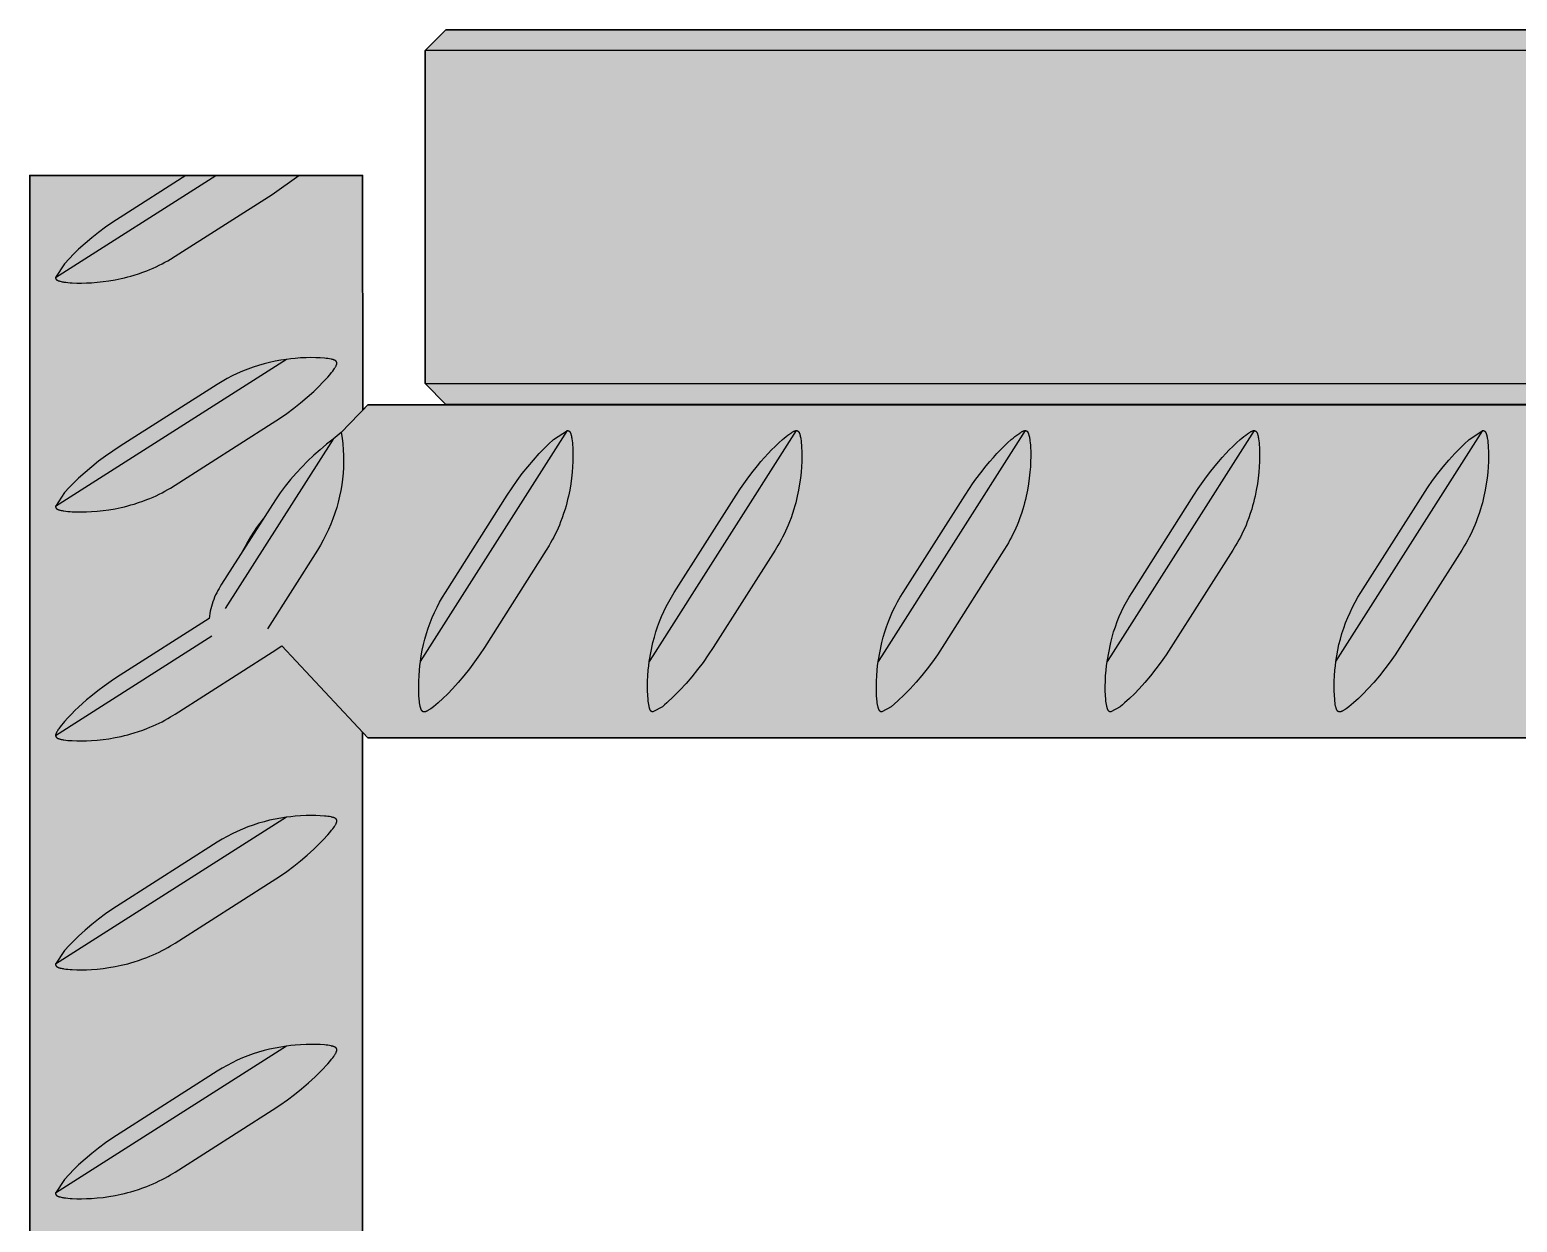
# Model space of a CAD drawing. Header units: millimetres. Extents: x -8 to 1608, y -703 to 404.
# Drawn here: x 1041.3 to 1112.8, y 346.7 to 404 of the extents above; entities that cross this region are included whole.
import ezdxf

# ---------------------------------------------------------------- set-up
doc = ezdxf.new("R2010")
doc.units = ezdxf.units.MM
doc.layers.add('Blocks', color=7, linetype='Continuous')
doc.layers.add('Blocks$Fill', color=7, linetype='Continuous', true_color=0xffffff)
doc.layers.add('Blocks$Inner', color=7, linetype='Continuous', lineweight=25, true_color=0x007f00)
doc.layers.add('Blocks$Outline', color=7, linetype='Continuous', lineweight=35, true_color=0xff3f3f)

# ---------------------------------------------------------------- blocks, each defined once
blk = doc.blocks.new('Rebar Coffee Table Side')
at = {"layer": 'Blocks$Fill'}
h = blk.add_hatch(color=256, dxfattribs=at)
h.paths.add_polyline_path([(94.85, 185.249), (95.1, 184.98), (108.803, 184.98), (550.85, 184.98), (550.85, 4), (550.851, 1.932), (550.855, 1.864), (550.861, 1.795), (550.869, 1.728), (550.879, 1.66), (550.892, 1.593), (550.907, 1.526), (550.924, 1.46), (550.944, 1.395), (550.966, 1.33), (550.99, 1.266), (551.016, 1.203), (551.044, 1.141), (551.074, 1.08), (551.107, 1.02), (551.141, 0.961), (551.178, 0.903), (551.216, 0.847), (551.257, 0.792), (551.299, 0.738), (551.343, 0.686), (551.389, 0.635), (551.436, 0.586), (551.485, 0.538), (551.536, 0.493), (551.588, 0.449), (551.642, 0.406), (551.697, 0.366), (551.753, 0.328), (551.811, 0.291), (551.87, 0.257), (551.93, 0.224), (551.991, 0.194), (552.053, 0.166), (552.116, 0.139), (552.18, 0.115), (552.245, 0.094), (552.311, 0.074), (552.377, 0.057), (552.443, 0.042), (552.51, 0.029), (552.578, 0.019), (552.646, 0.01), (552.714, 0.005), (552.782, 0.001), (552.85, 0), (564.919, 0.001), (564.987, 0.005), (565.055, 0.01), (565.123, 0.019), (565.19, 0.029), (565.257, 0.042), (565.324, 0.057), (565.39, 0.074), (565.455, 0.094), (565.52, 0.115), (565.584, 0.139), (565.647, 0.166), (565.709, 0.194), (565.77, 0.224), (565.83, 0.257), (565.889, 0.291), (565.947, 0.328), (566.004, 0.366), (566.059, 0.406), (566.112, 0.449), (566.165, 0.493), (566.215, 0.538), (566.264, 0.586), (566.312, 0.635), (566.358, 0.686), (566.402, 0.738), (566.444, 0.792), (566.484, 0.847), (566.523, 0.903), (566.559, 0.961), (566.594, 1.02), (566.626, 1.08), (566.656, 1.141), (566.685, 1.203), (566.711, 1.266), (566.735, 1.33), (566.757, 1.395), (566.776, 1.46), (566.793, 1.526), (566.808, 1.593), (566.821, 1.66), (566.832, 1.728), (566.84, 1.795), (566.846, 1.864), (566.849, 1.932), (566.85, 2), (566.85, 397), (559.345, 397), (550.851, 397), (550.85, 385.98), (429.135, 385.98), (428.886, 386), (546.85, 386), (547.85, 387), (547.85, 403), (546.85, 404), (98.85, 404), (97.85, 403), (97.85, 387), (98.85, 386), (216.815, 386), (216.565, 385.98), (95.1, 385.98), (94.851, 385.722), (94.85, 397), (91.783, 397), (87.794, 397), (86.355, 397), (78.85, 397), (78.85, 3), (78.851, 1.932), (78.855, 1.864), (78.861, 1.795), (78.869, 1.728), (78.879, 1.66), (78.892, 1.593), (78.907, 1.526), (78.924, 1.46), (78.944, 1.395), (78.966, 1.33), (78.99, 1.266), (79.016, 1.203), (79.044, 1.141), (79.074, 1.08), (79.107, 1.02), (79.141, 0.961), (79.178, 0.903), (79.216, 0.847), (79.257, 0.792), (79.299, 0.738), (79.343, 0.686), (79.389, 0.635), (79.436, 0.586), (79.485, 0.538), (79.536, 0.493), (79.588, 0.449), (79.642, 0.406), (79.697, 0.366), (79.753, 0.328), (79.811, 0.291), (79.87, 0.257), (79.93, 0.224), (79.991, 0.194), (80.053, 0.166), (80.116, 0.139), (80.18, 0.115), (80.245, 0.094), (80.311, 0.074), (80.377, 0.057), (80.443, 0.042), (80.51, 0.029), (80.578, 0.019), (80.646, 0.01), (80.714, 0.005), (80.782, 0.001), (80.85, 0), (92.919, 0.001), (92.987, 0.005), (93.055, 0.01), (93.123, 0.019), (93.19, 0.029), (93.257, 0.042), (93.324, 0.057), (93.39, 0.074), (93.455, 0.094), (93.52, 0.115), (93.584, 0.139), (93.647, 0.166), (93.709, 0.194), (93.77, 0.224), (93.83, 0.257), (93.889, 0.291), (93.947, 0.328), (94.004, 0.366), (94.059, 0.406), (94.112, 0.449), (94.165, 0.493), (94.215, 0.538), (94.264, 0.586), (94.312, 0.635), (94.358, 0.686), (94.402, 0.738), (94.444, 0.792), (94.484, 0.847), (94.523, 0.903), (94.559, 0.961), (94.594, 1.02), (94.626, 1.08), (94.656, 1.141), (94.685, 1.203), (94.711, 1.266), (94.735, 1.33), (94.757, 1.395), (94.776, 1.46), (94.793, 1.526), (94.808, 1.593), (94.821, 1.66), (94.832, 1.728), (94.84, 1.795), (94.846, 1.864), (94.849, 1.932), (94.85, 2)], flags=0)
h.paths.add_polyline_path([(322.147, 200.98), (95.1, 200.98), (94.851, 200.722), (94.85, 370.247), (95.1, 369.98), (108.803, 369.98), (550.85, 369.98), (550.85, 200.98), (404.73, 200.98), (323.635, 200.98)], flags=0)
at = {"layer": 'Blocks$Inner'}
for p, q in [((97.85, 387), (97.85, 403)), ((86.355, 397), (87.794, 397)), ((80.091, 370.094), (87.599, 374.876))]:
    blk.add_line(p, q, dxfattribs=at)
for points in [[(97.85, 403), (98.85, 404), (546.85, 404), (547.85, 403)], [(108.628, 373.648), (108.803, 374.561), (108.869, 374.816), (108.943, 375.067), (109.025, 375.317), (109.116, 375.563), (109.215, 375.806), (109.321, 376.046), (109.436, 376.282), (109.558, 376.515), (109.688, 376.743), (109.826, 376.967), (112.801, 381.637), (113.008, 381.954), (113.164, 382.181), (113.324, 382.405), (113.554, 382.711), (113.821, 383.046), (113.992, 383.249), (114.162, 383.443), (114.336, 383.633), (114.503, 383.807), (114.673, 383.977), (114.848, 384.144), (115.026, 384.305), (115.112, 384.379), (115.2, 384.451), (115.289, 384.521), (115.38, 384.589), (115.43, 384.623), (115.454, 384.639), (115.478, 384.654), (115.499, 384.667), (115.52, 384.679), (115.542, 384.69), (115.563, 384.701), (115.581, 384.709), (115.589, 384.713), (115.598, 384.717), (115.607, 384.72), (115.616, 384.724), (115.625, 384.727), (115.634, 384.729), (115.641, 384.731), (115.649, 384.733), (115.656, 384.735), (115.663, 384.736), (115.671, 384.738), (115.674, 384.738), (115.678, 384.739), (115.682, 384.739), (115.685, 384.739), (115.689, 384.739), (115.693, 384.74), (115.697, 384.74), (115.701, 384.74), (115.705, 384.739), (115.709, 384.739), (115.712, 384.739), (115.716, 384.738), (115.72, 384.738), (115.724, 384.737), (115.728, 384.736), (115.731, 384.735), (115.735, 384.734), (115.738, 384.733), (115.742, 384.732), (115.745, 384.731), (115.749, 384.729), (115.752, 384.728), (115.754, 384.727), (115.756, 384.726), (115.759, 384.724), (115.762, 384.722), (115.766, 384.72), (115.769, 384.718), (115.772, 384.716), (115.775, 384.713), (115.778, 384.711), (115.781, 384.708), (115.784, 384.706), (115.787, 384.703), (115.789, 384.7), (115.792, 384.697), (115.795, 384.695), (115.797, 384.692), (115.8, 384.689), (115.803, 384.685), (115.806, 384.681), (115.809, 384.677), (115.812, 384.673), (115.814, 384.668), (115.817, 384.664), (115.82, 384.66), (115.822, 384.656), (115.827, 384.647), (115.831, 384.638), (115.836, 384.629), (115.84, 384.62), (115.845, 384.607), (115.85, 384.594), (115.854, 384.581), (115.859, 384.568), (115.867, 384.542), (115.874, 384.515), (115.884, 384.472), (115.894, 384.427), (115.902, 384.382), (115.909, 384.337), (115.921, 384.243), (115.932, 384.148), (115.94, 384.045), (115.947, 383.94), (115.956, 383.722), (115.958, 383.495), (115.953, 383.259), (115.941, 383.005), (115.92, 382.74), (115.89, 382.458), (115.852, 382.177), (115.8, 381.878), (115.739, 381.581), (115.703, 381.426), (115.664, 381.272), (115.623, 381.119), (115.578, 380.966), (115.51, 380.753), (115.437, 380.542), (115.365, 380.352), (115.305, 380.202), (115.241, 380.054), (115.175, 379.906), (115.105, 379.76), (115.034, 379.62), (114.961, 379.482), (114.885, 379.345), (114.807, 379.21), (114.674, 378.994), (111.699, 374.323), (111.462, 373.958), (111.212, 373.601), (110.951, 373.252), (110.677, 372.913), (110.393, 372.583), (110.097, 372.264), (109.79, 371.954), (109.473, 371.655), (109.365, 371.562), (109.254, 371.472), (108.803, 371.221), (108.799, 371.221), (108.795, 371.221), (108.792, 371.221), (108.788, 371.222), (108.784, 371.222), (108.78, 371.223), (108.777, 371.223), (108.773, 371.224), (108.769, 371.225), (108.766, 371.226), (108.762, 371.227), (108.758, 371.228), (108.755, 371.23), (108.751, 371.231), (108.748, 371.233), (108.744, 371.234), (108.741, 371.236), (108.738, 371.238), (108.734, 371.24), (108.731, 371.242), (108.728, 371.244), (108.725, 371.247), (108.722, 371.249), (108.719, 371.252), (108.716, 371.254), (108.714, 371.257), (108.711, 371.259), (108.708, 371.262), (108.706, 371.265), (108.703, 371.268), (108.701, 371.271), (108.698, 371.274), (108.695, 371.278), (108.692, 371.282), (108.689, 371.286), (108.686, 371.29), (108.684, 371.294), (108.681, 371.299), (108.679, 371.303), (108.676, 371.307), (108.671, 371.316), (108.667, 371.326), (108.663, 371.335), (108.658, 371.344), (108.653, 371.356), (108.649, 371.369), (108.644, 371.381), (108.64, 371.394), (108.632, 371.419), (108.625, 371.445), (108.619, 371.472), (108.613, 371.5), (108.598, 371.578), (108.586, 371.656), (108.576, 371.734), (108.568, 371.812), (108.552, 372.021), (108.544, 372.238), (108.542, 372.465), (108.546, 372.701), (108.559, 372.961), (108.579, 373.221), (108.601, 373.434)], [(124.008, 381.954), (124.164, 382.181), (124.324, 382.405), (124.554, 382.711), (124.821, 383.046), (124.992, 383.249), (125.162, 383.443), (125.336, 383.633), (125.503, 383.807), (125.673, 383.977), (125.848, 384.144), (126.026, 384.305), (126.112, 384.379), (126.2, 384.451), (126.289, 384.521), (126.38, 384.589), (126.43, 384.623), (126.454, 384.639), (126.478, 384.654), (126.499, 384.667), (126.52, 384.679), (126.542, 384.69), (126.563, 384.701), (126.581, 384.709), (126.589, 384.713), (126.598, 384.717), (126.607, 384.72), (126.616, 384.724), (126.625, 384.727), (126.634, 384.729), (126.641, 384.731), (126.649, 384.733), (126.656, 384.735), (126.663, 384.736), (126.671, 384.738), (126.674, 384.738), (126.678, 384.739), (126.682, 384.739), (126.685, 384.739), (126.689, 384.739), (126.693, 384.74), (126.697, 384.74), (126.701, 384.74), (126.705, 384.739), (126.709, 384.739), (126.712, 384.739), (126.716, 384.738), (126.72, 384.738), (126.724, 384.737), (126.728, 384.736), (126.731, 384.735), (126.735, 384.734), (126.738, 384.733), (126.742, 384.732), (126.745, 384.731), (126.749, 384.729), (126.752, 384.728), (126.754, 384.727), (126.756, 384.726), (126.759, 384.724), (126.762, 384.722), (126.766, 384.72), (126.769, 384.718), (126.772, 384.716), (126.775, 384.713), (126.778, 384.711), (126.781, 384.708), (126.784, 384.706), (126.787, 384.703), (126.789, 384.7), (126.792, 384.697), (126.795, 384.695), (126.797, 384.692), (126.8, 384.689), (126.803, 384.685), (126.806, 384.681), (126.809, 384.677), (126.812, 384.673), (126.814, 384.668), (126.817, 384.664), (126.82, 384.66), (126.822, 384.656), (126.827, 384.647), (126.831, 384.638), (126.836, 384.629), (126.84, 384.62), (126.845, 384.607), (126.85, 384.594), (126.854, 384.581), (126.859, 384.568), (126.867, 384.542), (126.874, 384.515), (126.884, 384.472), (126.894, 384.427), (126.902, 384.382), (126.909, 384.337), (126.921, 384.243), (126.932, 384.148), (126.94, 384.045), (126.947, 383.94), (126.956, 383.722), (126.958, 383.495), (126.953, 383.259), (126.941, 383.005), (126.92, 382.74), (126.89, 382.458), (126.852, 382.177), (126.8, 381.878), (126.739, 381.581), (126.703, 381.426), (126.664, 381.272), (126.623, 381.119), (126.578, 380.966), (126.51, 380.753), (126.437, 380.542), (126.365, 380.352), (126.305, 380.202), (126.241, 380.054), (126.175, 379.906), (126.105, 379.76), (126.034, 379.62), (125.961, 379.482), (125.885, 379.345), (125.807, 379.21), (125.674, 378.994), (122.699, 374.323), (122.472, 373.971), (122.233, 373.627), (121.983, 373.291), (121.721, 372.964), (121.448, 372.646), (121.165, 372.337), (120.871, 372.039), (120.567, 371.75), (120.254, 371.472), (119.803, 371.221), (119.799, 371.221), (119.795, 371.221), (119.792, 371.221), (119.788, 371.222), (119.784, 371.222), (119.78, 371.223), (119.777, 371.223), (119.773, 371.224), (119.769, 371.225), (119.766, 371.226), (119.762, 371.227), (119.758, 371.228), (119.755, 371.23), (119.751, 371.231), (119.748, 371.233), (119.744, 371.234), (119.741, 371.236), (119.738, 371.238), (119.734, 371.24), (119.731, 371.242), (119.728, 371.244), (119.725, 371.247), (119.722, 371.249), (119.719, 371.252), (119.716, 371.254), (119.714, 371.257), (119.711, 371.259), (119.708, 371.262), (119.706, 371.265), (119.703, 371.268), (119.701, 371.271), (119.698, 371.274), (119.695, 371.278), (119.692, 371.282), (119.689, 371.286), (119.686, 371.29), (119.684, 371.294), (119.681, 371.299), (119.679, 371.303), (119.676, 371.307), (119.671, 371.316), (119.667, 371.326), (119.663, 371.335), (119.658, 371.344), (119.653, 371.356), (119.649, 371.369), (119.644, 371.381), (119.64, 371.394), (119.632, 371.419), (119.625, 371.445), (119.619, 371.472), (119.613, 371.5), (119.598, 371.578), (119.586, 371.656), (119.576, 371.734), (119.568, 371.812), (119.552, 372.021), (119.544, 372.238), (119.542, 372.465), (119.546, 372.701), (119.559, 372.961), (119.579, 373.221), (119.601, 373.434), (119.628, 373.648), (119.803, 374.561), (119.869, 374.816), (119.943, 375.067), (120.025, 375.317), (120.116, 375.563), (120.215, 375.806), (120.321, 376.046), (120.436, 376.282), (120.558, 376.515), (120.688, 376.743), (120.826, 376.967), (123.801, 381.637)], [(130.803, 374.561), (130.869, 374.816), (130.943, 375.067), (131.025, 375.317), (131.116, 375.563), (131.215, 375.806), (131.321, 376.046), (131.436, 376.282), (131.558, 376.515), (131.688, 376.743), (131.826, 376.967), (134.801, 381.637), (135.008, 381.954), (135.164, 382.181), (135.324, 382.405), (135.554, 382.711), (135.821, 383.046), (135.992, 383.249), (136.162, 383.443), (136.336, 383.633), (136.503, 383.807), (136.673, 383.977), (136.848, 384.144), (137.026, 384.305), (137.112, 384.379), (137.2, 384.451), (137.289, 384.521), (137.38, 384.589), (137.43, 384.623), (137.454, 384.639), (137.478, 384.654), (137.499, 384.667), (137.52, 384.679), (137.542, 384.69), (137.563, 384.701), (137.581, 384.709), (137.589, 384.713), (137.598, 384.717), (137.607, 384.72), (137.616, 384.724), (137.625, 384.727), (137.634, 384.729), (137.641, 384.731), (137.649, 384.733), (137.656, 384.735), (137.663, 384.736), (137.671, 384.738), (137.674, 384.738), (137.678, 384.739), (137.682, 384.739), (137.685, 384.739), (137.689, 384.739), (137.693, 384.74), (137.697, 384.74), (137.701, 384.74), (137.705, 384.739), (137.709, 384.739), (137.712, 384.739), (137.716, 384.738), (137.72, 384.738), (137.724, 384.737), (137.728, 384.736), (137.731, 384.735), (137.735, 384.734), (137.738, 384.733), (137.742, 384.732), (137.745, 384.731), (137.749, 384.729), (137.752, 384.728), (137.754, 384.727), (137.756, 384.726), (137.759, 384.724), (137.762, 384.722), (137.766, 384.72), (137.769, 384.718), (137.772, 384.716), (137.775, 384.713), (137.778, 384.711), (137.781, 384.708), (137.784, 384.706), (137.787, 384.703), (137.789, 384.7), (137.792, 384.697), (137.795, 384.695), (137.797, 384.692), (137.8, 384.689), (137.803, 384.685), (137.806, 384.681), (137.809, 384.677), (137.812, 384.673), (137.814, 384.668), (137.817, 384.664), (137.82, 384.66), (137.822, 384.656), (137.827, 384.647), (137.831, 384.638), (137.836, 384.629), (137.84, 384.62), (137.845, 384.607), (137.85, 384.594), (137.854, 384.581), (137.859, 384.568), (137.867, 384.542), (137.874, 384.515), (137.884, 384.472), (137.894, 384.427), (137.902, 384.382), (137.909, 384.337), (137.921, 384.243), (137.932, 384.148), (137.94, 384.045), (137.947, 383.94), (137.956, 383.722), (137.958, 383.495), (137.953, 383.259), (137.941, 383.005), (137.92, 382.74), (137.89, 382.458), (137.852, 382.177), (137.8, 381.878), (137.739, 381.581), (137.703, 381.426), (137.664, 381.272), (137.623, 381.119), (137.578, 380.966), (137.51, 380.753), (137.437, 380.542), (137.365, 380.352), (137.305, 380.202), (137.241, 380.054), (137.175, 379.906), (137.105, 379.76), (137.034, 379.62), (136.961, 379.482), (136.885, 379.345), (136.807, 379.21), (136.674, 378.994), (133.699, 374.323), (133.469, 373.971), (133.228, 373.627), (132.977, 373.29), (132.716, 372.961), (132.444, 372.64), (132.163, 372.328), (131.941, 372.096), (131.71, 371.872), (131.473, 371.655), (131.365, 371.562), (131.254, 371.472), (130.803, 371.221), (130.799, 371.221), (130.795, 371.221), (130.792, 371.221), (130.788, 371.222), (130.784, 371.222), (130.78, 371.223), (130.777, 371.223), (130.773, 371.224), (130.769, 371.225), (130.766, 371.226), (130.762, 371.227), (130.758, 371.228), (130.755, 371.23), (130.751, 371.231), (130.748, 371.233), (130.744, 371.234), (130.741, 371.236), (130.738, 371.238), (130.734, 371.24), (130.731, 371.242), (130.728, 371.244), (130.725, 371.247), (130.722, 371.249), (130.719, 371.252), (130.716, 371.254), (130.714, 371.257), (130.711, 371.259), (130.708, 371.262), (130.706, 371.265), (130.703, 371.268), (130.701, 371.271), (130.698, 371.274), (130.695, 371.278), (130.692, 371.282), (130.689, 371.286), (130.686, 371.29), (130.684, 371.294), (130.681, 371.299), (130.679, 371.303), (130.676, 371.307), (130.671, 371.316), (130.667, 371.326), (130.663, 371.335), (130.658, 371.344), (130.653, 371.356), (130.649, 371.369), (130.644, 371.381), (130.64, 371.394), (130.632, 371.419), (130.625, 371.445), (130.619, 371.472), (130.613, 371.5), (130.598, 371.578), (130.586, 371.656), (130.576, 371.734), (130.568, 371.812), (130.552, 372.021), (130.544, 372.238), (130.542, 372.465), (130.546, 372.701), (130.559, 372.961), (130.579, 373.221), (130.601, 373.434), (130.628, 373.648)]]:
    blk.add_lwpolyline(points, close=True, dxfattribs=at)
for points in [[(547.85, 403), (547.85, 387), (546.85, 386), (98.85, 386), (427.887, 386), (98.85, 386), (97.85, 387), (547.85, 387)], [(78.85, 3), (78.85, 397), (86.355, 397), (83.193, 394.986), (82.841, 394.756), (82.497, 394.516), (82.16, 394.264), (81.831, 394.003), (81.51, 393.732), (81.198, 393.451), (80.966, 393.228), (80.742, 392.998), (80.525, 392.76), (80.091, 392.094), (80.091, 392.09), (80.091, 392.086), (80.091, 392.082), (80.091, 392.078), (80.092, 392.074), (80.092, 392.07), (80.093, 392.067), (80.094, 392.063), (80.094, 392.059), (80.095, 392.056), (80.096, 392.052), (80.097, 392.048), (80.098, 392.045), (80.1, 392.041), (80.101, 392.038), (80.103, 392.035), (80.104, 392.033), (80.105, 392.031), (80.106, 392.028), (80.108, 392.024), (80.11, 392.021), (80.113, 392.018), (80.115, 392.015), (80.117, 392.012), (80.12, 392.009), (80.122, 392.006), (80.125, 392.003), (80.127, 392), (80.13, 391.997), (80.133, 391.995), (80.136, 391.992), (80.139, 391.99), (80.142, 391.987), (80.146, 391.984), (80.15, 391.981), (80.154, 391.978), (80.158, 391.975), (80.162, 391.972), (80.166, 391.97), (80.171, 391.967), (80.175, 391.965), (80.184, 391.96), (80.193, 391.955), (80.202, 391.951), (80.211, 391.947), (80.223, 391.942), (80.236, 391.937), (80.249, 391.932), (80.262, 391.928), (80.289, 391.92), (80.315, 391.913), (80.359, 391.902), (80.403, 391.893), (80.449, 391.885), (80.494, 391.878), (80.587, 391.865), (80.682, 391.855), (80.785, 391.846), (80.891, 391.84), (81.108, 391.831), (81.335, 391.829), (81.571, 391.834), (81.825, 391.846), (82.091, 391.866), (82.373, 391.896), (82.654, 391.935), (82.953, 391.986), (83.25, 392.047), (83.404, 392.083), (83.558, 392.122), (83.712, 392.164), (83.864, 392.209), (84.077, 392.276), (84.288, 392.35), (84.478, 392.421), (84.628, 392.482), (84.777, 392.545), (84.924, 392.612), (85.07, 392.682), (85.21, 392.752), (85.348, 392.825), (85.485, 392.901), (85.621, 392.98), (85.837, 393.113), (90.507, 396.088), (91.783, 397)], [(80.091, 392.094), (87.794, 397), (91.783, 397), (94.85, 397), (94.85, 385.722)], [(272.73, 385.98), (130.803, 385.98), (119.803, 385.98), (108.803, 385.98), (95.1, 385.98), (93.822, 384.655), (93.864, 384.377), (93.895, 384.097), (93.917, 383.817), (93.93, 383.536), (93.932, 383.255), (93.925, 382.973), (93.907, 382.693), (93.881, 382.413), (93.844, 382.134), (93.798, 381.856), (93.742, 381.581), (93.676, 381.307), (93.601, 381.036), (93.517, 380.768), (93.423, 380.503), (93.321, 380.241), (93.209, 379.983), (93.088, 379.729), (92.958, 379.479), (92.82, 379.234), (92.674, 378.994), (90.269, 375.218)], [(91.183, 388.159), (90.912, 388.119), (90.643, 388.07), (90.376, 388.012), (90.11, 387.946), (89.847, 387.87), (89.587, 387.786), (89.33, 387.693), (89.076, 387.592), (88.825, 387.482), (88.578, 387.364), (88.336, 387.238), (88.098, 387.103), (87.864, 386.961), (83.193, 383.986), (82.841, 383.756), (82.497, 383.516), (82.16, 383.264), (81.831, 383.003), (81.51, 382.732), (81.198, 382.451), (80.966, 382.228), (80.742, 381.998), (80.525, 381.76), (80.091, 381.094), (80.091, 381.09), (80.091, 381.086), (80.091, 381.082), (80.091, 381.078), (80.092, 381.074), (80.092, 381.07), (80.093, 381.067), (80.094, 381.063), (80.094, 381.059), (80.095, 381.056), (80.096, 381.052), (80.097, 381.048), (80.098, 381.045), (80.1, 381.041), (80.101, 381.038), (80.103, 381.035), (80.104, 381.033), (80.105, 381.031), (80.106, 381.028), (80.108, 381.024), (80.11, 381.021), (80.113, 381.018), (80.115, 381.015), (80.117, 381.012), (80.12, 381.009), (80.122, 381.006), (80.125, 381.003), (80.127, 381), (80.13, 380.997), (80.133, 380.995), (80.136, 380.992), (80.139, 380.99), (80.142, 380.987), (80.146, 380.984), (80.15, 380.981), (80.154, 380.978), (80.158, 380.975), (80.162, 380.972), (80.166, 380.97), (80.171, 380.967), (80.175, 380.965), (80.184, 380.96), (80.193, 380.955), (80.202, 380.951), (80.211, 380.947), (80.223, 380.942), (80.236, 380.937), (80.249, 380.932), (80.262, 380.928), (80.289, 380.92), (80.315, 380.913), (80.359, 380.902), (80.403, 380.893), (80.449, 380.885), (80.494, 380.878), (80.587, 380.865), (80.682, 380.855), (80.785, 380.846), (80.891, 380.84), (81.108, 380.831), (81.335, 380.829), (81.571, 380.834), (81.825, 380.846), (82.091, 380.866), (82.373, 380.896), (82.654, 380.935), (82.953, 380.986), (83.25, 381.047), (83.404, 381.083), (83.558, 381.122), (83.712, 381.164), (83.864, 381.209), (84.077, 381.276), (84.288, 381.35), (84.478, 381.421), (84.628, 381.482), (84.777, 381.545), (84.924, 381.612), (85.07, 381.682), (85.21, 381.752), (85.348, 381.825), (85.485, 381.901), (85.621, 381.98), (85.837, 382.113), (90.507, 385.088), (90.859, 385.318), (91.204, 385.558), (91.54, 385.81), (91.87, 386.071), (92.19, 386.342), (92.503, 386.624), (92.734, 386.846), (92.959, 387.076), (93.175, 387.314), (93.268, 387.422), (93.358, 387.533), (93.409, 387.6), (93.459, 387.668), (93.496, 387.722), (93.514, 387.749), (93.531, 387.777), (93.545, 387.8), (93.557, 387.823), (93.569, 387.847), (93.575, 387.859), (93.581, 387.871), (93.584, 387.88), (93.588, 387.889), (93.592, 387.898), (93.595, 387.908), (93.598, 387.917), (93.601, 387.926), (93.603, 387.936), (93.604, 387.941), (93.605, 387.946), (93.607, 387.953), (93.608, 387.96), (93.608, 387.964), (93.609, 387.968), (93.609, 387.972), (93.609, 387.975), (93.609, 387.979), (93.61, 387.983), (93.61, 387.987), (93.609, 387.99), (93.609, 387.994), (93.609, 387.998), (93.608, 388.002), (93.608, 388.005), (93.607, 388.009), (93.607, 388.012), (93.606, 388.015), (93.605, 388.018), (93.604, 388.021), (93.603, 388.025), (93.602, 388.028), (93.601, 388.031), (93.6, 388.034), (93.599, 388.037), (93.597, 388.04), (93.596, 388.043), (93.594, 388.046), (93.593, 388.049), (93.591, 388.052), (93.589, 388.054), (93.587, 388.057), (93.585, 388.06), (93.582, 388.063), (93.58, 388.066), (93.578, 388.069), (93.575, 388.072), (93.573, 388.074), (93.57, 388.077), (93.567, 388.08), (93.564, 388.082), (93.562, 388.084), (93.559, 388.087), (93.556, 388.089), (93.553, 388.091), (93.547, 388.096), (93.543, 388.099), (93.539, 388.101), (93.535, 388.104), (93.531, 388.106), (93.523, 388.111), (93.515, 388.115), (93.506, 388.119), (93.498, 388.123), (93.489, 388.127), (93.48, 388.131), (93.469, 388.135), (93.457, 388.14), (93.445, 388.144), (93.433, 388.148), (93.409, 388.155), (93.385, 388.161), (93.358, 388.168), (93.33, 388.174), (93.253, 388.189), (93.175, 388.201), (93.097, 388.211), (93.018, 388.219), (92.81, 388.235), (92.592, 388.243), (92.365, 388.245), (92.129, 388.24), (91.869, 388.228), (91.61, 388.208), (91.396, 388.186), (91.183, 388.159), (80.091, 381.094)], [(93.822, 384.655), (93.43, 384.327), (88.248, 376.191)], [(97.628, 373.648), (97.668, 373.918), (97.717, 374.187), (97.774, 374.455), (97.841, 374.72), (97.916, 374.983), (98.001, 375.243), (98.093, 375.501), (98.195, 375.755), (98.305, 376.005), (98.423, 376.252), (98.549, 376.495), (98.683, 376.733), (98.826, 376.967), (101.801, 381.637), (102.031, 381.989), (102.271, 382.334), (102.522, 382.671), (102.784, 383), (103.055, 383.32), (103.336, 383.633), (103.559, 383.864), (103.789, 384.089), (104.026, 384.305), (104.693, 384.74), (104.697, 384.74), (104.701, 384.74), (104.705, 384.739), (104.709, 384.739), (104.712, 384.739), (104.716, 384.738), (104.72, 384.738), (104.724, 384.737), (104.728, 384.736), (104.731, 384.735), (104.735, 384.734), (104.738, 384.733), (104.742, 384.732), (104.745, 384.731), (104.749, 384.729), (104.752, 384.728), (104.754, 384.727), (104.756, 384.726), (104.759, 384.724), (104.762, 384.722), (104.766, 384.72), (104.769, 384.718), (104.772, 384.716), (104.775, 384.713), (104.778, 384.711), (104.781, 384.708), (104.784, 384.706), (104.787, 384.703), (104.789, 384.7), (104.792, 384.697), (104.795, 384.695), (104.797, 384.692), (104.8, 384.689), (104.803, 384.685), (104.806, 384.681), (104.809, 384.677), (104.812, 384.673), (104.814, 384.668), (104.817, 384.664), (104.82, 384.66), (104.822, 384.656), (104.827, 384.647), (104.831, 384.638), (104.836, 384.629), (104.84, 384.62), (104.845, 384.607), (104.85, 384.594), (104.854, 384.581), (104.859, 384.568), (104.867, 384.542), (104.874, 384.515), (104.884, 384.472), (104.894, 384.427), (104.902, 384.382), (104.909, 384.337), (104.921, 384.243), (104.932, 384.148), (104.94, 384.045), (104.947, 383.94), (104.956, 383.722), (104.958, 383.495), (104.953, 383.259), (104.941, 383.005), (104.92, 382.74), (104.89, 382.458), (104.852, 382.177), (104.8, 381.878), (104.739, 381.581), (104.703, 381.426), (104.664, 381.272), (104.623, 381.119), (104.578, 380.966), (104.51, 380.753), (104.437, 380.542), (104.365, 380.352), (104.305, 380.202), (104.241, 380.054), (104.175, 379.906), (104.105, 379.76), (104.034, 379.62), (103.961, 379.482), (103.885, 379.345), (103.807, 379.21), (103.674, 378.994), (100.699, 374.323), (100.469, 373.971), (100.228, 373.627), (99.977, 373.29), (99.716, 372.961), (99.444, 372.64), (99.163, 372.328), (98.941, 372.096), (98.71, 371.872), (98.473, 371.655), (98.365, 371.562), (98.254, 371.472), (98.187, 371.421), (98.119, 371.372), (98.065, 371.334), (98.037, 371.317), (98.009, 371.299), (97.987, 371.286), (97.963, 371.273), (97.94, 371.261), (97.928, 371.255), (97.916, 371.25), (97.907, 371.246), (97.898, 371.242), (97.888, 371.239), (97.879, 371.235), (97.87, 371.232), (97.86, 371.23), (97.851, 371.227), (97.846, 371.226), (97.841, 371.225), (97.834, 371.224), (97.826, 371.223), (97.823, 371.222), (97.819, 371.222), (97.815, 371.221), (97.811, 371.221), (97.808, 371.221), (97.804, 371.221), (97.8, 371.221), (97.796, 371.221), (97.793, 371.221), (97.789, 371.222), (97.785, 371.222), (97.781, 371.223), (97.778, 371.223), (97.775, 371.224), (97.772, 371.224), (97.768, 371.225), (97.765, 371.226), (97.762, 371.227), (97.759, 371.228), (97.756, 371.229), (97.753, 371.231), (97.75, 371.232), (97.747, 371.233), (97.744, 371.235), (97.741, 371.236), (97.738, 371.238), (97.735, 371.24), (97.732, 371.241), (97.729, 371.243), (97.726, 371.246), (97.723, 371.248), (97.721, 371.25), (97.718, 371.253), (97.715, 371.255), (97.712, 371.258), (97.71, 371.261), (97.707, 371.263), (97.705, 371.266), (97.702, 371.269), (97.7, 371.272), (97.698, 371.275), (97.695, 371.278), (97.691, 371.284), (97.688, 371.288), (97.686, 371.291), (97.683, 371.295), (97.681, 371.299), (97.676, 371.308), (97.672, 371.316), (97.667, 371.324), (97.663, 371.333), (97.66, 371.341), (97.656, 371.35), (97.651, 371.362), (97.647, 371.373), (97.643, 371.385), (97.639, 371.397), (97.632, 371.421), (97.625, 371.445), (97.619, 371.472), (97.613, 371.5), (97.598, 371.578), (97.586, 371.656), (97.576, 371.734), (97.568, 371.812), (97.552, 372.021), (97.544, 372.238), (97.542, 372.465), (97.546, 372.701), (97.559, 372.961), (97.579, 373.221), (97.601, 373.434), (97.628, 373.648), (104.693, 384.74)], [(115.693, 384.74), (108.803, 373.922), (108.628, 373.648)], [(126.693, 384.74), (119.803, 373.922), (119.628, 373.648)], [(137.693, 384.74), (130.803, 373.922), (130.628, 373.648)], [(141.628, 373.648), (141.668, 373.918), (141.717, 374.187), (141.774, 374.455), (141.841, 374.72), (141.916, 374.983), (142.001, 375.243), (142.093, 375.501), (142.195, 375.755), (142.305, 376.005), (142.423, 376.252), (142.549, 376.495), (142.683, 376.733), (142.826, 376.967), (145.801, 381.637), (146.031, 381.989), (146.271, 382.334), (146.522, 382.671), (146.784, 383), (147.055, 383.32), (147.336, 383.633), (147.559, 383.864), (147.789, 384.089), (148.026, 384.305), (148.693, 384.74), (148.697, 384.74), (148.701, 384.74), (148.705, 384.739), (148.709, 384.739), (148.712, 384.739), (148.716, 384.738), (148.72, 384.738), (148.724, 384.737), (148.728, 384.736), (148.731, 384.735), (148.735, 384.734), (148.738, 384.733), (148.742, 384.732), (148.745, 384.731), (148.749, 384.729), (148.752, 384.728), (148.754, 384.727), (148.756, 384.726), (148.759, 384.724), (148.762, 384.722), (148.766, 384.72), (148.769, 384.718), (148.772, 384.716), (148.775, 384.713), (148.778, 384.711), (148.781, 384.708), (148.784, 384.706), (148.787, 384.703), (148.789, 384.7), (148.792, 384.697), (148.795, 384.695), (148.797, 384.692), (148.8, 384.689), (148.803, 384.685), (148.806, 384.681), (148.809, 384.677), (148.812, 384.673), (148.814, 384.668), (148.817, 384.664), (148.82, 384.66), (148.822, 384.656), (148.827, 384.647), (148.831, 384.638), (148.836, 384.629), (148.84, 384.62), (148.845, 384.607), (148.85, 384.594), (148.854, 384.581), (148.859, 384.568), (148.867, 384.542), (148.874, 384.515), (148.884, 384.472), (148.894, 384.427), (148.902, 384.382), (148.909, 384.337), (148.921, 384.243), (148.932, 384.148), (148.94, 384.045), (148.947, 383.94), (148.956, 383.722), (148.958, 383.495), (148.953, 383.259), (148.941, 383.005), (148.92, 382.74), (148.89, 382.458), (148.852, 382.177), (148.8, 381.878), (148.739, 381.581), (148.703, 381.426), (148.664, 381.272), (148.623, 381.119), (148.578, 380.966), (148.51, 380.753), (148.437, 380.542), (148.365, 380.352), (148.305, 380.202), (148.241, 380.054), (148.175, 379.906), (148.105, 379.76), (148.034, 379.62), (147.961, 379.482), (147.885, 379.345), (147.807, 379.21), (147.674, 378.994), (144.699, 374.323), (144.469, 373.971), (144.228, 373.627), (143.977, 373.29), (143.716, 372.961), (143.444, 372.64), (143.163, 372.328), (142.941, 372.096), (142.71, 371.872), (142.473, 371.655), (142.365, 371.562), (142.254, 371.472), (142.187, 371.421), (142.119, 371.372), (142.065, 371.334), (142.037, 371.317), (142.009, 371.299), (141.987, 371.286), (141.963, 371.273), (141.94, 371.261), (141.928, 371.255), (141.916, 371.25), (141.907, 371.246), (141.898, 371.242), (141.888, 371.239), (141.879, 371.235), (141.87, 371.232), (141.86, 371.23), (141.851, 371.227), (141.846, 371.226), (141.841, 371.225), (141.834, 371.224), (141.826, 371.223), (141.823, 371.222), (141.819, 371.222), (141.815, 371.221), (141.811, 371.221), (141.808, 371.221), (141.804, 371.221), (141.8, 371.221), (141.796, 371.221), (141.793, 371.221), (141.789, 371.222), (141.785, 371.222), (141.781, 371.223), (141.778, 371.223), (141.775, 371.224), (141.772, 371.224), (141.768, 371.225), (141.765, 371.226), (141.762, 371.227), (141.759, 371.228), (141.756, 371.229), (141.753, 371.231), (141.75, 371.232), (141.747, 371.233), (141.744, 371.235), (141.741, 371.236), (141.738, 371.238), (141.735, 371.24), (141.732, 371.241), (141.729, 371.243), (141.726, 371.246), (141.723, 371.248), (141.721, 371.25), (141.718, 371.253), (141.715, 371.255), (141.712, 371.258), (141.71, 371.261), (141.707, 371.263), (141.705, 371.266), (141.702, 371.269), (141.7, 371.272), (141.698, 371.275), (141.695, 371.278), (141.691, 371.284), (141.688, 371.288), (141.686, 371.291), (141.683, 371.295), (141.681, 371.299), (141.676, 371.308), (141.672, 371.316), (141.667, 371.324), (141.663, 371.333), (141.66, 371.341), (141.656, 371.35), (141.651, 371.362), (141.647, 371.373), (141.643, 371.385), (141.639, 371.397), (141.632, 371.421), (141.625, 371.445), (141.619, 371.472), (141.613, 371.5), (141.598, 371.578), (141.586, 371.656), (141.576, 371.734), (141.568, 371.812), (141.552, 372.021), (141.544, 372.238), (141.542, 372.465), (141.546, 372.701), (141.559, 372.961), (141.579, 373.221), (141.601, 373.434), (141.628, 373.648), (148.693, 384.74)], [(93.43, 384.327), (93.111, 384.079), (92.8, 383.822), (92.498, 383.553), (92.206, 383.275), (91.923, 382.988), (91.649, 382.691), (91.386, 382.385), (91.133, 382.07), (90.891, 381.747), (90.66, 381.416), (88.072, 377.353), (88.007, 377.254), (87.946, 377.154), (87.888, 377.051), (87.834, 376.947), (87.783, 376.841), (87.735, 376.733), (87.691, 376.624), (87.651, 376.514), (87.614, 376.402), (87.581, 376.289), (87.552, 376.175), (87.526, 376.06), (87.504, 375.945), (87.486, 375.828), (87.472, 375.712), (83.193, 372.986), (82.876, 372.779), (82.649, 372.623), (82.425, 372.463), (82.119, 372.233), (81.785, 371.966), (81.581, 371.794), (81.387, 371.624), (81.198, 371.451), (81.023, 371.284), (80.853, 371.114), (80.687, 370.939), (80.525, 370.76), (80.451, 370.674), (80.379, 370.587), (80.309, 370.497), (80.241, 370.406), (80.207, 370.357), (80.192, 370.333), (80.177, 370.309), (80.164, 370.288), (80.152, 370.267), (80.14, 370.245), (80.129, 370.223), (80.121, 370.206), (80.117, 370.197), (80.114, 370.188), (80.11, 370.18), (80.107, 370.171), (80.104, 370.162), (80.101, 370.152), (80.099, 370.145), (80.097, 370.138), (80.095, 370.131), (80.094, 370.123), (80.093, 370.116), (80.092, 370.112), (80.092, 370.109), (80.092, 370.105), (80.091, 370.101), (80.091, 370.098), (80.091, 370.094), (80.091, 370.09), (80.091, 370.086), (80.091, 370.082), (80.091, 370.078), (80.092, 370.074), (80.092, 370.07), (80.093, 370.067), (80.094, 370.063), (80.094, 370.059), (80.095, 370.056), (80.096, 370.052), (80.097, 370.048), (80.098, 370.045), (80.1, 370.041), (80.101, 370.038), (80.103, 370.035), (80.104, 370.033), (80.105, 370.031), (80.106, 370.028), (80.108, 370.024), (80.11, 370.021), (80.113, 370.018), (80.115, 370.015), (80.117, 370.012), (80.12, 370.009), (80.122, 370.006), (80.125, 370.003), (80.127, 370), (80.13, 369.997), (80.133, 369.995), (80.136, 369.992), (80.139, 369.99), (80.142, 369.987), (80.146, 369.984), (80.15, 369.981), (80.154, 369.978), (80.158, 369.975), (80.162, 369.972), (80.166, 369.97), (80.171, 369.967), (80.175, 369.965), (80.184, 369.96), (80.193, 369.955), (80.202, 369.951), (80.211, 369.947), (80.223, 369.942), (80.236, 369.937), (80.249, 369.932), (80.262, 369.928), (80.289, 369.92), (80.315, 369.913), (80.359, 369.902), (80.403, 369.893), (80.449, 369.885), (80.494, 369.878), (80.587, 369.865), (80.682, 369.855), (80.785, 369.846), (80.891, 369.84), (81.108, 369.831), (81.335, 369.829), (81.571, 369.834), (81.825, 369.846), (82.091, 369.866), (82.373, 369.896), (82.654, 369.935), (82.953, 369.986), (83.25, 370.047), (83.404, 370.083), (83.558, 370.122), (83.712, 370.164), (83.864, 370.209), (84.077, 370.276), (84.288, 370.35), (84.478, 370.421), (84.628, 370.482), (84.777, 370.545), (84.924, 370.612), (85.07, 370.682), (85.21, 370.752), (85.348, 370.825), (85.485, 370.901), (85.621, 370.98), (85.837, 371.113), (90.507, 374.088), (90.966, 374.392), (95.1, 369.98), (108.803, 369.98), (119.803, 369.98), (130.803, 369.98), (272.73, 369.98)], [(90.075, 380.497), (89.91, 380.29), (89.753, 380.077), (89.603, 379.859), (89.46, 379.635), (89.326, 379.407), (89.2, 379.175), (89.081, 378.938)], [(94.85, 370.247), (94.85, 200.722)], [(91.183, 366.159), (90.912, 366.119), (90.643, 366.07), (90.376, 366.012), (90.11, 365.946), (89.847, 365.87), (89.587, 365.786), (89.33, 365.693), (89.076, 365.592), (88.825, 365.482), (88.578, 365.364), (88.336, 365.238), (88.098, 365.103), (87.864, 364.961), (83.193, 361.986), (82.841, 361.756), (82.497, 361.516), (82.16, 361.264), (81.831, 361.003), (81.51, 360.732), (81.198, 360.451), (80.966, 360.228), (80.742, 359.998), (80.525, 359.76), (80.091, 359.094), (80.091, 359.09), (80.091, 359.086), (80.091, 359.082), (80.091, 359.078), (80.092, 359.074), (80.092, 359.07), (80.093, 359.067), (80.094, 359.063), (80.094, 359.059), (80.095, 359.056), (80.096, 359.052), (80.097, 359.048), (80.098, 359.045), (80.1, 359.041), (80.101, 359.038), (80.103, 359.035), (80.104, 359.033), (80.105, 359.031), (80.106, 359.028), (80.108, 359.024), (80.11, 359.021), (80.113, 359.018), (80.115, 359.015), (80.117, 359.012), (80.12, 359.009), (80.122, 359.006), (80.125, 359.003), (80.127, 359), (80.13, 358.997), (80.133, 358.995), (80.136, 358.992), (80.139, 358.99), (80.142, 358.987), (80.146, 358.984), (80.15, 358.981), (80.154, 358.978), (80.158, 358.975), (80.162, 358.972), (80.166, 358.97), (80.171, 358.967), (80.175, 358.965), (80.184, 358.96), (80.193, 358.955), (80.202, 358.951), (80.211, 358.947), (80.223, 358.942), (80.236, 358.937), (80.249, 358.932), (80.262, 358.928), (80.289, 358.92), (80.315, 358.913), (80.359, 358.902), (80.403, 358.893), (80.449, 358.885), (80.494, 358.878), (80.587, 358.865), (80.682, 358.855), (80.785, 358.846), (80.891, 358.84), (81.108, 358.831), (81.335, 358.829), (81.571, 358.834), (81.825, 358.846), (82.091, 358.866), (82.373, 358.896), (82.654, 358.935), (82.953, 358.986), (83.25, 359.047), (83.404, 359.083), (83.558, 359.122), (83.712, 359.164), (83.864, 359.209), (84.077, 359.276), (84.288, 359.35), (84.478, 359.421), (84.628, 359.482), (84.777, 359.545), (84.924, 359.612), (85.07, 359.682), (85.21, 359.752), (85.348, 359.825), (85.485, 359.901), (85.621, 359.98), (85.837, 360.113), (90.507, 363.088), (90.859, 363.318), (91.204, 363.558), (91.54, 363.81), (91.87, 364.071), (92.19, 364.342), (92.503, 364.624), (92.734, 364.846), (92.959, 365.076), (93.175, 365.314), (93.268, 365.422), (93.358, 365.533), (93.409, 365.6), (93.459, 365.668), (93.496, 365.722), (93.514, 365.749), (93.531, 365.777), (93.545, 365.8), (93.557, 365.823), (93.569, 365.847), (93.575, 365.859), (93.581, 365.871), (93.584, 365.88), (93.588, 365.889), (93.592, 365.898), (93.595, 365.908), (93.598, 365.917), (93.601, 365.926), (93.603, 365.936), (93.604, 365.941), (93.605, 365.946), (93.607, 365.953), (93.608, 365.96), (93.608, 365.964), (93.609, 365.968), (93.609, 365.972), (93.609, 365.975), (93.609, 365.979), (93.61, 365.983), (93.61, 365.987), (93.609, 365.99), (93.609, 365.994), (93.609, 365.998), (93.608, 366.002), (93.608, 366.005), (93.607, 366.009), (93.607, 366.012), (93.606, 366.015), (93.605, 366.018), (93.604, 366.021), (93.603, 366.025), (93.602, 366.028), (93.601, 366.031), (93.6, 366.034), (93.599, 366.037), (93.597, 366.04), (93.596, 366.043), (93.594, 366.046), (93.593, 366.049), (93.591, 366.052), (93.589, 366.054), (93.587, 366.057), (93.585, 366.06), (93.582, 366.063), (93.58, 366.066), (93.578, 366.069), (93.575, 366.072), (93.573, 366.074), (93.57, 366.077), (93.567, 366.08), (93.564, 366.082), (93.562, 366.084), (93.559, 366.087), (93.556, 366.089), (93.553, 366.091), (93.547, 366.096), (93.543, 366.099), (93.539, 366.101), (93.535, 366.104), (93.531, 366.106), (93.523, 366.111), (93.515, 366.115), (93.506, 366.119), (93.498, 366.123), (93.489, 366.127), (93.48, 366.131), (93.469, 366.135), (93.457, 366.14), (93.445, 366.144), (93.433, 366.148), (93.409, 366.155), (93.385, 366.161), (93.358, 366.168), (93.33, 366.174), (93.253, 366.189), (93.175, 366.201), (93.097, 366.211), (93.018, 366.219), (92.81, 366.235), (92.592, 366.243), (92.365, 366.245), (92.129, 366.24), (91.869, 366.228), (91.61, 366.208), (91.396, 366.186), (91.183, 366.159), (80.091, 359.094)], [(91.183, 355.159), (90.912, 355.119), (90.643, 355.07), (90.376, 355.012), (90.11, 354.946), (89.847, 354.87), (89.587, 354.786), (89.33, 354.693), (89.076, 354.592), (88.825, 354.482), (88.578, 354.364), (88.336, 354.238), (88.098, 354.103), (87.864, 353.961), (83.193, 350.986), (82.841, 350.756), (82.497, 350.516), (82.16, 350.264), (81.831, 350.003), (81.51, 349.732), (81.198, 349.451), (80.966, 349.228), (80.742, 348.998), (80.525, 348.76), (80.091, 348.094), (80.091, 348.09), (80.091, 348.086), (80.091, 348.082), (80.091, 348.078), (80.092, 348.074), (80.092, 348.07), (80.093, 348.067), (80.094, 348.063), (80.094, 348.059), (80.095, 348.056), (80.096, 348.052), (80.097, 348.048), (80.098, 348.045), (80.1, 348.041), (80.101, 348.038), (80.103, 348.035), (80.104, 348.033), (80.105, 348.031), (80.106, 348.028), (80.108, 348.024), (80.11, 348.021), (80.113, 348.018), (80.115, 348.015), (80.117, 348.012), (80.12, 348.009), (80.122, 348.006), (80.125, 348.003), (80.127, 348), (80.13, 347.997), (80.133, 347.995), (80.136, 347.992), (80.139, 347.99), (80.142, 347.987), (80.146, 347.984), (80.15, 347.981), (80.154, 347.978), (80.158, 347.975), (80.162, 347.972), (80.166, 347.97), (80.171, 347.967), (80.175, 347.965), (80.184, 347.96), (80.193, 347.955), (80.202, 347.951), (80.211, 347.947), (80.223, 347.942), (80.236, 347.937), (80.249, 347.932), (80.262, 347.928), (80.289, 347.92), (80.315, 347.913), (80.359, 347.902), (80.403, 347.893), (80.449, 347.885), (80.494, 347.878), (80.587, 347.865), (80.682, 347.855), (80.785, 347.846), (80.891, 347.84), (81.108, 347.831), (81.335, 347.829), (81.571, 347.834), (81.825, 347.846), (82.091, 347.866), (82.373, 347.896), (82.654, 347.935), (82.953, 347.986), (83.25, 348.047), (83.404, 348.083), (83.558, 348.122), (83.712, 348.164), (83.864, 348.209), (84.077, 348.276), (84.288, 348.35), (84.478, 348.421), (84.628, 348.482), (84.777, 348.545), (84.924, 348.612), (85.07, 348.682), (85.21, 348.752), (85.348, 348.825), (85.485, 348.901), (85.621, 348.98), (85.837, 349.113), (90.507, 352.088), (90.873, 352.325), (91.23, 352.575), (91.578, 352.836), (91.917, 353.109), (92.247, 353.394), (92.567, 353.69), (92.876, 353.997), (93.175, 354.314), (93.268, 354.422), (93.358, 354.533), (93.409, 354.6), (93.459, 354.668), (93.496, 354.722), (93.514, 354.749), (93.531, 354.777), (93.545, 354.8), (93.557, 354.823), (93.569, 354.847), (93.575, 354.859), (93.581, 354.871), (93.584, 354.88), (93.588, 354.889), (93.592, 354.898), (93.595, 354.908), (93.598, 354.917), (93.601, 354.926), (93.603, 354.936), (93.604, 354.941), (93.605, 354.946), (93.607, 354.953), (93.608, 354.96), (93.608, 354.964), (93.609, 354.968), (93.609, 354.972), (93.609, 354.975), (93.609, 354.979), (93.61, 354.983), (93.61, 354.987), (93.609, 354.99), (93.609, 354.994), (93.609, 354.998), (93.608, 355.002), (93.608, 355.005), (93.607, 355.009), (93.607, 355.012), (93.606, 355.015), (93.605, 355.018), (93.604, 355.021), (93.603, 355.025), (93.602, 355.028), (93.601, 355.031), (93.6, 355.034), (93.599, 355.037), (93.597, 355.04), (93.596, 355.043), (93.594, 355.046), (93.593, 355.049), (93.591, 355.052), (93.589, 355.054), (93.587, 355.057), (93.585, 355.06), (93.582, 355.063), (93.58, 355.066), (93.578, 355.069), (93.575, 355.072), (93.573, 355.074), (93.57, 355.077), (93.567, 355.08), (93.564, 355.082), (93.562, 355.084), (93.559, 355.087), (93.556, 355.089), (93.553, 355.091), (93.547, 355.096), (93.543, 355.099), (93.539, 355.101), (93.535, 355.104), (93.531, 355.106), (93.523, 355.111), (93.515, 355.115), (93.506, 355.119), (93.498, 355.123), (93.489, 355.127), (93.48, 355.131), (93.469, 355.135), (93.457, 355.14), (93.445, 355.144), (93.433, 355.148), (93.409, 355.155), (93.385, 355.161), (93.358, 355.168), (93.33, 355.174), (93.253, 355.189), (93.175, 355.201), (93.097, 355.211), (93.018, 355.219), (92.81, 355.235), (92.592, 355.243), (92.365, 355.245), (92.129, 355.24), (91.869, 355.228), (91.61, 355.208), (91.396, 355.186), (91.183, 355.159), (80.091, 348.094)]]:
    blk.add_lwpolyline(points, dxfattribs=at)
at = {"layer": 'Blocks$Outline'}
for points in [[(547.85, 403), (546.85, 404), (98.85, 404), (97.85, 403)], [(97.85, 403), (97.85, 387)], [(86.355, 397), (78.85, 397), (78.85, 3)], [(87.794, 397), (86.355, 397)], [(94.851, 385.722), (94.85, 397), (91.783, 397), (87.794, 397)], [(97.85, 387), (98.85, 386), (216.815, 386)], [(216.565, 385.98), (130.803, 385.98), (119.803, 385.98), (108.803, 385.98), (95.1, 385.98), (94.851, 385.722)], [(94.851, 200.722), (94.85, 370.247)], [(94.85, 370.247), (95.1, 369.98), (108.803, 369.98), (119.803, 369.98), (130.803, 369.98), (272.73, 369.98), (338.73, 369.98), (404.73, 369.98), (550.85, 369.98), (550.85, 200.98), (404.73, 200.98), (338.73, 200.98), (323.635, 200.98)]]:
    blk.add_lwpolyline(points, dxfattribs=at)

msp = doc.modelspace()

# ---------------------------------------------------------------- block references
at = {"layer": 'Blocks'}
msp.add_blockref('Rebar Coffee Table Side', (962.443, 0), dxfattribs=at)

doc.saveas('drawing.dxf')
